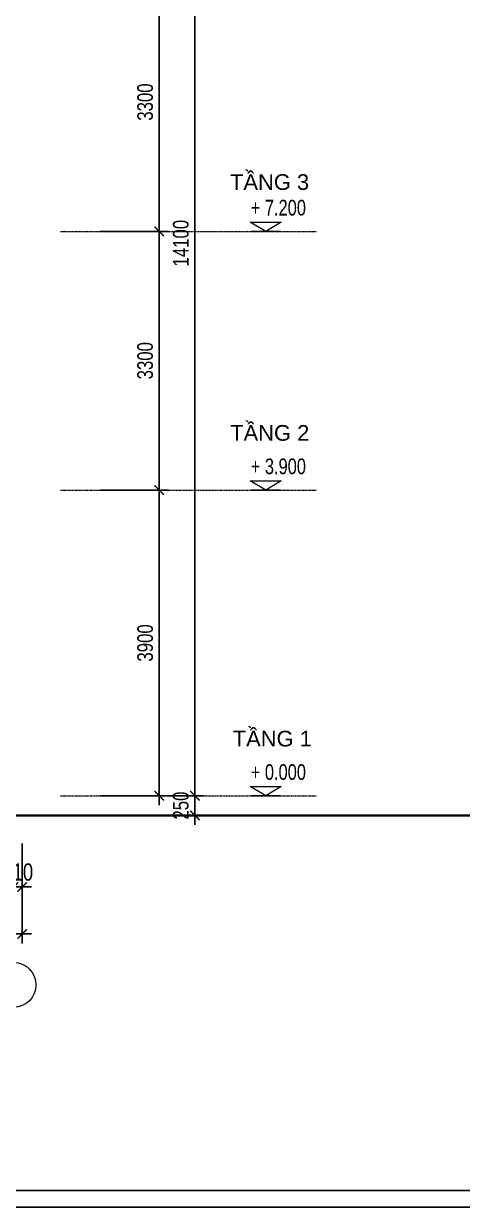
# Model space of a CAD drawing. Header units: millimetres. Extents: x -127141 to 682685, y -1234500 to 49778.
# Drawn here: x 446865 to 452463, y -25000 to -9900 of the extents above; entities that cross this region are included whole.
import ezdxf
from ezdxf.xclip import XClip

# ---------------------------------------------------------------- set-up
doc = ezdxf.new("R2010")
doc.units = ezdxf.units.MM
doc.header["$MEASUREMENT"] = 0
doc.linetypes.add('CENTER', pattern=[3, 1.5, -0.5, 0.5, -0.5])
for name, color, linetype, lineweight in [('-CENTER', 143, 'CENTER', 13), ('-HATCH', 8, 'Continuous', 5), ('-KH', 143, 'Continuous', 13), ('-TEXT', 7, 'Continuous', 15), ('-WALL', 4, 'Continuous', 35), ('A-NET THAY', 125, 'Continuous', 18), ('A-TEXT', 7, 'Continuous', 18), ('A-TUONG', 7, 'Continuous', 35)]:
    doc.layers.add(name, color=color, linetype=linetype, lineweight=lineweight)
doc.layers.add('12. NET DIM', color=252, linetype='Continuous')
doc.layers.add('LUOI GIONG', color=160, linetype='Continuous', plot=False)
doc.styles.add('1', font='arial.ttf')
doc.styles.add('AA - Arial - Regular', font='arial.ttf', dxfattribs={"height": 250})
doc.styles.add('AVANH', font='', dxfattribs={"width": 0.8})
doc.styles.get('AVANH').set_extended_font_data('.VnAvantH')
doc.dimstyles.new('C_100A3', dxfattribs={"dimscale": 100, "dimtxt": 2.2, "dimasz": 1.2, "dimexe": 1.2, "dimexo": 0, "dimgap": 0.75, "dimtad": 1, "dimdec": 0, "dimzin": 0, "dimdsep": 46, "dimtxsty": 'AVANH', "dimblk": 'ARCHTICK', "dimcen": 0, "dimdle": 1.2, "dimclrd": 256, "dimclre": 256, "dimclrt": 7, "dimadec": 0, "dimazin": 0, "dimtfac": 0.0001, "dimtdec": 0, "dimtix": 1, "dimtmove": 2, "dimatfit": 3, "dimfxl": 1.8, "dimtolj": 1, "dimtzin": 0, "dimarcsym": 0})

# ---------------------------------------------------------------- blocks, each defined once
blk = doc.blocks.new('_ArchTick')
at = {"color": 0, "linetype": 'ByBlock', "const_width": 0.15}
blk.add_lwpolyline([(-0.5, -0.5), (0.5, 0.5)], dxfattribs=at)
blk = doc.blocks.new('*D196')
at = {"layer": '12. NET DIM', "lineweight": -2, "transparency": 16777216}
for p, q in [((447840, -15850), (448715, -15850)), ((448595, -15730), (448595, -19870)), ((447840, -19750), (448715, -19750))]:
    blk.add_line(p, q, dxfattribs=at)
at = {"layer": 'Defpoints', "color": 0, "transparency": 16777216}
for p in [(447840, -15850), (447840, -19750), (448595, -19750)]:
    blk.add_point(p, dxfattribs=at)
at = {"layer": '12. NET DIM', "lineweight": -2, "transparency": 16777216, "xscale": 119.9999999999999, "yscale": 119.9999999999999, "zscale": 119.9999999999999}
for p, rotation in [((448595, -15850), 90), ((448595, -19750), 270)]:
    blk.add_blockref('_ArchTick', p, dxfattribs=dict(at, rotation=rotation))
at = {"layer": '12. NET DIM', "color": 7, "transparency": 16777216, "insert": (448416, -17800), "char_height": 200, "attachment_point": 5, "rotation": 90, "style": 'AVANH'}
blk.add_mtext('\\A1;3900', dxfattribs=at)
blk = doc.blocks.new('*D197')
at = {"layer": '12. NET DIM', "lineweight": -2, "transparency": 16777216}
for p, q in [((448595, -15970), (448595, -12430)), ((447840, -12550), (448715, -12550)), ((447840, -15850), (448715, -15850))]:
    blk.add_line(p, q, dxfattribs=at)
at = {"layer": 'Defpoints', "color": 0, "transparency": 16777216}
for p in [(447840, -12550), (448595, -12550), (447840, -15850)]:
    blk.add_point(p, dxfattribs=at)
at = {"layer": '12. NET DIM', "lineweight": -2, "transparency": 16777216, "xscale": 119.9999999999999, "yscale": 119.9999999999999, "zscale": 119.9999999999999}
for p, rotation in [((448595, -12550), 90), ((448595, -15850), 270)]:
    blk.add_blockref('_ArchTick', p, dxfattribs=dict(at, rotation=rotation))
at = {"layer": '12. NET DIM', "color": 7, "transparency": 16777216, "insert": (448416, -14200), "char_height": 200, "attachment_point": 5, "rotation": 90, "style": 'AVANH'}
blk.add_mtext('\\A1;3300', dxfattribs=at)
blk = doc.blocks.new('*D198')
at = {"layer": '12. NET DIM', "lineweight": -2, "transparency": 16777216}
for p, q in [((448595, -12670), (448595, -9130)), ((447840, -9250), (448715, -9250)), ((447840, -12550), (448715, -12550))]:
    blk.add_line(p, q, dxfattribs=at)
at = {"layer": 'Defpoints', "color": 0, "transparency": 16777216}
for p in [(447840, -9250), (448595, -9250), (447840, -12550)]:
    blk.add_point(p, dxfattribs=at)
at = {"layer": '12. NET DIM', "lineweight": -2, "transparency": 16777216, "xscale": 119.9999999999999, "yscale": 119.9999999999999, "zscale": 119.9999999999999}
for p, rotation in [((448595, -9250), 90), ((448595, -12550), 270)]:
    blk.add_blockref('_ArchTick', p, dxfattribs=dict(at, rotation=rotation))
at = {"layer": '12. NET DIM', "color": 7, "transparency": 16777216, "insert": (448416, -10900), "char_height": 200, "attachment_point": 5, "rotation": 90, "style": 'AVANH'}
blk.add_mtext('\\A1;3300', dxfattribs=at)
blk = doc.blocks.new('*D200')
at = {"layer": '12. NET DIM', "lineweight": -2, "transparency": 16777216}
for p, q in [((447840, -19750), (449170, -19750)), ((449050, -19750), (449050, -19630)), ((449050, -20000), (449050, -19750)), ((447840, -20000), (449170, -20000)), ((449050, -20000), (449050, -20120))]:
    blk.add_line(p, q, dxfattribs=at)
at = {"layer": 'Defpoints', "color": 0, "transparency": 16777216}
for p in [(447840, -19750), (449050, -19750), (447840, -20000)]:
    blk.add_point(p, dxfattribs=at)
at = {"layer": '12. NET DIM', "lineweight": -2, "transparency": 16777216, "xscale": 119.9999999999999, "yscale": 119.9999999999999, "zscale": 119.9999999999999}
for p, rotation in [((449050, -19750), 270), ((449050, -20000), 90)]:
    blk.add_blockref('_ArchTick', p, dxfattribs=dict(at, rotation=rotation))
at = {"layer": '12. NET DIM', "color": 7, "transparency": 16777216, "insert": (448871, -19875), "char_height": 200, "attachment_point": 5, "rotation": 90, "style": 'AVANH'}
blk.add_mtext('\\A1;250', dxfattribs=at)
blk = doc.blocks.new('*D201')
at = {"layer": '12. NET DIM', "lineweight": -2, "transparency": 16777216}
for p, q in [((449050, -19870), (449050, -5530)), ((447840, -5650), (449170, -5650)), ((447840, -19750), (449170, -19750))]:
    blk.add_line(p, q, dxfattribs=at)
at = {"layer": 'Defpoints', "color": 0, "transparency": 16777216}
for p in [(447840, -5650), (449050, -5650), (447840, -19750)]:
    blk.add_point(p, dxfattribs=at)
at = {"layer": '12. NET DIM', "lineweight": -2, "transparency": 16777216, "xscale": 119.9999999999999, "yscale": 119.9999999999999, "zscale": 119.9999999999999}
for p, rotation in [((449050, -5650), 90), ((449050, -19750), 270)]:
    blk.add_blockref('_ArchTick', p, dxfattribs=dict(at, rotation=rotation))
at = {"layer": '12. NET DIM', "color": 7, "transparency": 16777216, "insert": (448871, -12700), "char_height": 200, "attachment_point": 5, "rotation": 90, "style": 'AVANH'}
blk.add_mtext('\\A1;14100', dxfattribs=at)
blk = doc.blocks.new('cot')
at = {"layer": '-KH'}
blk.add_line((116899, -109064), (117274, -109064), dxfattribs=at)
blk.add_lwpolyline([(117286, -108944), (116888, -108944), (117087, -109064)], close=True, dxfattribs=at)
blk.add_solid([(117087, -109064), (117087, -108944), (117286, -108944), (117087, -109064)], dxfattribs=at)
blk = doc.blocks.new('lancan')
for p, q in [((-1, 989), (6547, 989)), ((-1, 969), (6547, 969)), ((-1, 120), (6547, 120)), ((-1, 100), (6547, 100)), ((-1, 0), (6547, 0))]:
    blk.add_line(p, q)
blk = doc.blocks.new('*D208')
at = {"layer": '12. NET DIM', "lineweight": -2, "transparency": 16777216}
for p, q in [((439845, -20357), (439845, -21633)), ((446845, -20357), (446845, -21633)), ((439725, -21513), (446965, -21513))]:
    blk.add_line(p, q, dxfattribs=at)
at = {"layer": 'Defpoints', "color": 0, "transparency": 16777216}
for p in [(439845, -20357), (446845, -20357), (446845, -21513)]:
    blk.add_point(p, dxfattribs=at)
at = {"layer": '12. NET DIM', "lineweight": -2, "transparency": 16777216, "xscale": 119.9999999999999, "yscale": 119.9999999999999, "zscale": 119.9999999999999, "rotation": 180}
blk.add_blockref('_ArchTick', (439845, -21513), dxfattribs=at)
at = {"layer": '12. NET DIM', "lineweight": -2, "transparency": 16777216, "xscale": 119.9999999999999, "yscale": 119.9999999999999, "zscale": 119.9999999999999}
blk.add_blockref('_ArchTick', (446845, -21513), dxfattribs=at)
at = {"layer": '12. NET DIM', "color": 7, "transparency": 16777216, "insert": (443345, -21324), "char_height": 220, "attachment_point": 5, "style": 'AVANH'}
blk.add_mtext('\\A1;7000', dxfattribs=at)
blk = doc.blocks.new('BB')
at = {"layer": 'A-NET THAY', "color": 2, "true_color": 0xf1eb1f}
blk.add_lwpolyline([(0, 33264), (47040, 33264), (47040, 0), (0, 0)], close=True, dxfattribs=at)
blk = doc.blocks.new('*D454')
at = {"layer": '12. NET DIM', "lineweight": -2, "transparency": 16777216}
for p, q in [((446735, -20357), (446735, -21033)), ((446845, -20357), (446845, -21033)), ((446735, -20913), (446615, -20913)), ((446845, -20913), (446735, -20913)), ((446845, -20913), (446965, -20913))]:
    blk.add_line(p, q, dxfattribs=at)
at = {"layer": 'Defpoints', "color": 0, "transparency": 16777216}
for p in [(446735, -20357), (446845, -20357), (446735, -20913)]:
    blk.add_point(p, dxfattribs=at)
at = {"layer": '12. NET DIM', "lineweight": -2, "transparency": 16777216, "xscale": 119.9999999999999, "yscale": 119.9999999999999, "zscale": 119.9999999999999}
blk.add_blockref('_ArchTick', (446735, -20913), dxfattribs=at)
at = {"layer": '12. NET DIM', "lineweight": -2, "transparency": 16777216, "xscale": 119.9999999999999, "yscale": 119.9999999999999, "zscale": 119.9999999999999, "rotation": 180}
blk.add_blockref('_ArchTick', (446845, -20913), dxfattribs=at)
at = {"layer": '12. NET DIM', "color": 7, "transparency": 16777216, "insert": (446790, -20724), "char_height": 220, "attachment_point": 5, "style": 'AVANH'}
blk.add_mtext('\\A1;110', dxfattribs=at)

msp = doc.modelspace()

# ---------------------------------------------------------------- linework, layer by layer
at = {"layer": '-CENTER', "ltscale": 0.2}
for p, q in [((447337, -12550), (450608.2, -12550)), ((447337, -15850), (450608.2, -15850)), ((447337, -19750), (450608.2, -19750)), ((447337, -20000), (450608.2, -20000))]:
    msp.add_line(p, q, dxfattribs=at)
at = {"layer": '-KH'}
msp.add_circle((446735.3, -22162.8), 286.3, dxfattribs=at)
at = {"layer": '-WALL'}
msp.add_line((467197.5, -20000), (435697.5, -20000), dxfattribs=at)
at = {"layer": 'A-TUONG'}
msp.add_lwpolyline([(435697.5, -20000), (597851, -20000)], dxfattribs=at)
at = {"layer": 'Defpoints'}
msp.add_lwpolyline([(435697.5, -24785.9), (467197.5, -24785.9), (467197.5, -2460.9), (435697.5, -2460.9)], close=True, dxfattribs=at)
at = {"layer": 'LUOI GIONG'}
msp.add_lwpolyline([(435697.5, 0), (485697.5, 0), (485697.5, -25000), (435697.5, -25000)], close=True, dxfattribs=at)

# ---------------------------------------------------------------- block references
at = {"layer": '-CENTER', "xscale": -1}
for p in [(567040.5, 96513.7), (567040.5, 93213.7), (567040.5, 89313.7)]:
    msp.add_blockref('cot', p, dxfattribs=at)
at = {"layer": '-HATCH'}
ref = msp.add_blockref('lancan', (448238.5, -15815.1), dxfattribs=dict(at, xscale=-1))
XClip(ref).set_block_clipping_path([(1933.1258868859, -0.0358389711), (3283.1880885421, 1010.8253951668)])
at = {"layer": 'A-NET THAY', "color": 2, "true_color": 0xf1eb1f, "xscale": 0.669642857071377, "yscale": 0.669642857071377, "zscale": 0.669642857071377}
msp.add_blockref('BB', (435697.5, -24785.9), dxfattribs=at)

# ---------------------------------------------------------------- texts
at = {"layer": '-TEXT', "style": '1', "width": 0.75}
for s, p in [('+ 7.200', (449762.4, -12347.2)), ('+ 3.900', (449762.4, -15647.2)), ('+ 0.000', (449762.4, -19547.2))]:
    msp.add_text(s, height=200, dxfattribs=at).set_placement(p)
at = {"layer": 'A-TEXT', "style": 'AA - Arial - Regular'}
for s, p in [('TẦNG 3', (449498.8, -12020.4)), ('TẦNG 2', (449500.6, -15220.4)), ('TẦNG 1', (449533.5, -19120.4))]:
    msp.add_text(s, height=200, dxfattribs=at).set_placement(p)

# ---------------------------------------------------------------- dimensions: what is measured, and where the dimension line sits
at = {"layer": '12. NET DIM'}
for base, p1, p2, picture, middle in [((449049.8, -5650), (447840.2, -19750), (447840.2, -5650), '*D201', (448871.4, -12700)), ((448594.5, -9250), (447840.2, -12550), (447840.2, -9250), '*D198', (448416.1, -10900)), ((448594.5, -12550), (447840.2, -15850), (447840.2, -12550), '*D197', (448416.1, -14200)), ((448594.5, -19750), (447840.2, -15850), (447840.2, -19750), '*D196', (448416.1, -17800)), ((449049.8, -19750), (447840.2, -20000), (447840.2, -19750), '*D200', (448871.4, -19875))]:
    dim = msp.add_linear_dim(base=base, p1=p1, p2=p2, angle=90, dimstyle='C_100A3', override={"dimtxt": 2}, dxfattribs=at)
    dim.commit()
    dim.dimension.update_dxf_attribs({"geometry": picture, "text_midpoint": middle})
dim = msp.add_linear_dim(base=(446845.3, -21512.9), p1=(439845.3, -20356.8), p2=(446845.3, -20356.8), dimstyle='C_100A3', dxfattribs=at)
dim.commit()
dim.dimension.update_dxf_attribs({"geometry": '*D208', "text_midpoint": (443345.3, -21324.1)})
dim = msp.add_linear_dim(base=(446735.3, -20912.9), p1=(446845.3, -20356.8), p2=(446735.3, -20356.8), angle=180, dimstyle='C_100A3', dxfattribs=at)
dim.commit()
dim.dimension.update_dxf_attribs({"geometry": '*D454', "text_midpoint": (446790.3, -20724.1)})

doc.saveas('drawing.dxf')
